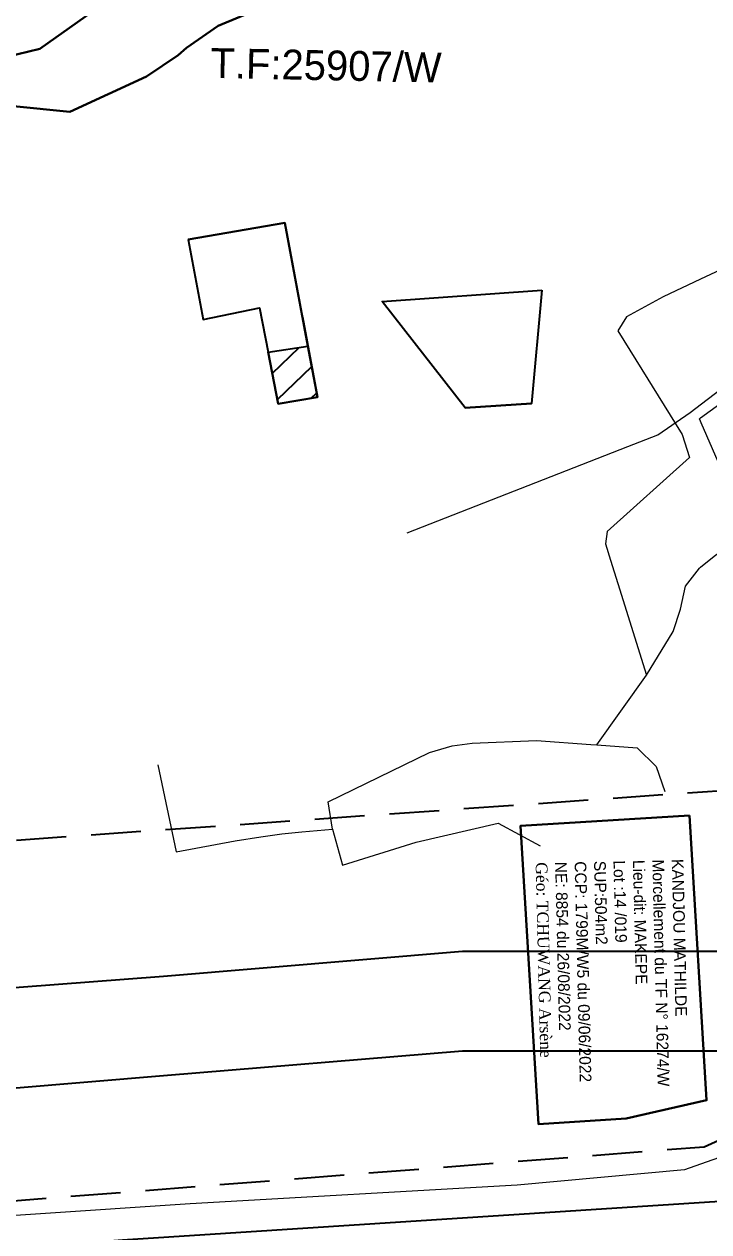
# Model space of a CAD drawing. Header units: millimetres. Extents: x 579832 to 917290, y 449831 to 1452191.
# Drawn here: x 582932.1 to 583000.8, y 451441.8 to 451563.1 of the extents above; entities that cross this region are included whole.
import ezdxf
from ezdxf.enums import TextEntityAlignment as Align

# ---------------------------------------------------------------- set-up
doc = ezdxf.new("R2010")
doc.units = ezdxf.units.MM
doc.header["$LTSCALE"] = 10
doc.linetypes.add('DASHED', pattern=[0.75, 0.5, -0.25])
for name, color, linetype, lineweight in [('cH2O_intermitent', 140, 'Continuous', 30), ('drains_fossés', 120, 'Continuous', 20), ('Roads_others', 24, 'Continuous', 9)]:
    doc.layers.add(name, color=color, linetype=linetype, lineweight=lineweight)
for name, color, linetype in [('drain nouveau', 6, 'Continuous'), ('end maj 26 02 2021', 7, 'Continuous'), ('Parcelle MAJ', 6, 'Continuous'), ('TableauDePoints', 7, 'Continuous'), ('TRACKS', 3, 'Continuous'), ('VOIRIES_7M5', 7, 'Continuous')]:
    doc.layers.add(name, color=color, linetype=linetype)
doc.styles.add('STYLE3', font='tt0012m_.ttf', dxfattribs={"height": 13})
pattern_1 = [(43.84733985, (-8963.0671, 11813.5945), (-1.5586633845, 1.622673243), [])]

msp = doc.modelspace()

# ---------------------------------------------------------------- hatches: boundary and pattern name
h = msp.add_hatch()
h.set_pattern_fill('BAT_NORM', scale=3, angle=-1.1527, style=0)
h.set_pattern_definition(pattern_1)
h.paths.add_polyline_path([(582956.6, 451530.14), (582960.6, 451530.72), (582961.56, 451525.63), (582957.62, 451524.96)])
h = msp.add_hatch()
h.set_pattern_fill('BAT_NORM', scale=3, angle=-1.1527, style=0)
h.set_pattern_definition(pattern_1)
h.paths.add_polyline_path([(582956.6, 451530.14), (582960.6, 451530.72), (582961.56, 451525.63), (582957.62, 451524.96)])

# ---------------------------------------------------------------- linework, layer by layer
at = {"color": 7}
msp.add_line((582958.28, 451543.11), (582960.07, 451533.58), dxfattribs=at)
msp.add_line((582958.28, 451543.11), (582960.07, 451533.58), dxfattribs=at)
at = {"color": 5}
for p, q in [((582948.59, 451541.44), (582950.09, 451533.4)), ((582948.59, 451541.44), (582950.09, 451533.4)), ((582950.09, 451533.4), (582955.75, 451534.57)), ((582950.09, 451533.4), (582955.75, 451534.57)), ((582960.05, 451533.68), (582961.56, 451525.63)), ((582960.05, 451533.68), (582961.56, 451525.63))]:
    msp.add_line(p, q, dxfattribs=at)
at = {"color": 5, "flags": 128}
for points in [[(582948.59, 451541.44), (582958.28, 451543.11)], [(582948.59, 451541.44), (582958.28, 451543.11)], [(582955.75, 451534.57), (582956.6, 451530.14), (582957.62, 451524.96)], [(582955.75, 451534.57), (582956.6, 451530.14), (582957.62, 451524.96)], [(582956.6, 451530.14), (582960.6, 451530.72)], [(582956.6, 451530.14), (582960.6, 451530.72)], [(582957.62, 451524.96), (582961.56, 451525.63)], [(582957.62, 451524.96), (582961.56, 451525.63)], [(582976.39, 451524.53), (582983.03, 451524.97)], [(582976.39, 451524.53), (582983.03, 451524.97)]]:
    msp.add_lwpolyline(points, dxfattribs=at)
at = {"color": 7, "flags": 128}
for points in [[(582948.59, 451541.44), (582950.09, 451533.4), (582955.75, 451534.57), (582956.6, 451530.14), (582957.62, 451524.96), (582961.56, 451525.63), (582960.6, 451530.72), (582958.28, 451543.11)], [(582948.59, 451541.44), (582950.09, 451533.4), (582955.75, 451534.57), (582956.6, 451530.14), (582957.62, 451524.96), (582961.56, 451525.63), (582960.6, 451530.72), (582958.28, 451543.11)], [(582956.6, 451530.14), (582960.6, 451530.72), (582961.56, 451525.63), (582957.62, 451524.96)], [(582956.6, 451530.14), (582960.6, 451530.72), (582961.56, 451525.63), (582957.62, 451524.96)]]:
    msp.add_lwpolyline(points, close=True, dxfattribs=at)
msp.add_lwpolyline([(582984.07, 451536.37), (582983.03, 451524.97), (582976.39, 451524.53), (582968.07, 451535.21), (582984.07, 451536.37)], dxfattribs=at)
msp.add_lwpolyline([(582984.07, 451536.37), (582983.03, 451524.97), (582976.39, 451524.53), (582968.07, 451535.21), (582984.07, 451536.37)], dxfattribs=at)
at = {"color": 7, "start_tangent": (-0.926082, 0.377321)}
msp.add_spline([(583557.66, 451862.83), (583505.31, 451833.89), (583395.95, 451826.22), (583268.75, 451825.46), (583255.02, 451823.47), (583225.69, 451797.96), (583176.33, 451769.14), (583135.53, 451733.73), (583020.52, 451647.21), (583013.36, 451642.64), (582927.16, 451581.29), (582848.14, 451564.53), (582742.55, 451535.93), (582737.22, 451534.15), (582651.6, 451456.74), (582638.85, 451458.5)], degree=3, dxfattribs=at)
msp.add_spline([(583557.66, 451862.83), (583505.31, 451833.89), (583395.95, 451826.22), (583268.75, 451825.46), (583255.02, 451823.47), (583225.69, 451797.96), (583176.33, 451769.14), (583135.53, 451733.73), (583020.52, 451647.21), (583013.36, 451642.64), (582927.16, 451581.29), (582848.14, 451564.53), (582742.55, 451535.93), (582737.22, 451534.15), (582651.6, 451456.74), (582638.85, 451458.5)], degree=3, dxfattribs=at)
at = {"layer": 'cH2O_intermitent'}
msp.add_lwpolyline([(582955.96, 451564.7), (582951.6, 451562.89), (582948.43, 451560.69), (582947.57, 451559.95), (582944.4, 451557.81), (582936.7, 451554.28), (582919.74, 451555.97), (582901.43, 451564.57)], dxfattribs=at)
msp.add_lwpolyline([(582955.96, 451564.7), (582951.6, 451562.89), (582948.43, 451560.69), (582947.57, 451559.95), (582944.4, 451557.81), (582936.7, 451554.28), (582919.74, 451555.97), (582901.43, 451564.57)], dxfattribs=at)
at = {"layer": 'drain nouveau', "color": 7, "lineweight": 30}
for p, q in [((583106.73, 451683.17), (582933.7, 451560.6)), ((583106.73, 451683.17), (582933.7, 451560.6)), ((582933.7, 451560.6), (582753.84, 451516.86)), ((582933.7, 451560.6), (582753.84, 451516.86))]:
    msp.add_line(p, q, dxfattribs=at)
at = {"layer": 'drains_fossés'}
for p, q in [((582991.69, 451532.28), (582998.17, 451521.88)), ((582991.69, 451532.28), (582998.17, 451521.88)), ((582989.58, 451490.69), (582994.58, 451497.69)), ((582989.58, 451490.69), (582994.58, 451497.69)), ((582945.55, 451488.71), (582947.37, 451479.97)), ((582945.55, 451488.71), (582947.37, 451479.97))]:
    msp.add_line(p, q, dxfattribs=at)
for points in [[(583018.84, 451548.07), (583006.6, 451540.53), (583000, 451537.45), (582996.24, 451535.7), (582992.57, 451533.68), (582991.69, 451532.28)], [(583018.84, 451548.07), (583006.6, 451540.53), (583000, 451537.45), (582996.24, 451535.7), (582992.57, 451533.68), (582991.69, 451532.28)], [(583000.07, 451523.03), (583000, 451523.19), (582999.89, 451523.44), (583000, 451523.53), (583002.92, 451525.66), (583004.98, 451526.44), (583007.46, 451526.53), (583009.48, 451525.87)], [(583000.07, 451523.03), (583000, 451523.19), (582999.89, 451523.44), (583000, 451523.53), (583002.92, 451525.66), (583004.98, 451526.44), (583007.46, 451526.53), (583009.48, 451525.87)], [(582994.58, 451497.69), (582997.25, 451502.07), (582997.98, 451504.31), (582998.49, 451506.63), (582999.89, 451508.44), (583000, 451508.54), (583001.35, 451509.65), (583003.62, 451511.29), (583004.62, 451512.13), (583004.9, 451513.9), (583003.82, 451516.25), (583001.78, 451519.13), (583000.07, 451523.03)], [(582994.58, 451497.69), (582997.25, 451502.07), (582997.98, 451504.31), (582998.49, 451506.63), (582999.89, 451508.44), (583000, 451508.54), (583001.35, 451509.65), (583003.62, 451511.29), (583004.62, 451512.13), (583004.9, 451513.9), (583003.82, 451516.25), (583001.78, 451519.13), (583000.07, 451523.03)], [(582998.17, 451521.88), (582998.9, 451519.56), (582990.62, 451512.12), (582990.47, 451510.88), (582990.96, 451509.25), (582991.69, 451506.9), (582994.58, 451497.69)], [(582998.17, 451521.88), (582998.9, 451519.56), (582990.62, 451512.12), (582990.47, 451510.88), (582990.96, 451509.25), (582991.69, 451506.9), (582994.58, 451497.69)], [(582963.07, 451482.22), (582962.62, 451484.98), (582972.79, 451489.93), (582975.07, 451490.61), (582977.07, 451490.87), (582983.55, 451491.13), (582988.99, 451490.73), (582989.58, 451490.69)], [(582963.07, 451482.22), (582962.62, 451484.98), (582972.79, 451489.93), (582975.07, 451490.61), (582977.07, 451490.87), (582983.55, 451491.13), (582988.99, 451490.73), (582989.58, 451490.69)], [(582989.58, 451490.69), (582993.65, 451490.39), (582995.56, 451488.54), (582996.4, 451486.02)], [(582989.58, 451490.69), (582993.65, 451490.39), (582995.56, 451488.54), (582996.4, 451486.02)], [(582947.37, 451479.97), (582953.31, 451481.07), (582955.88, 451481.45), (582957.99, 451481.78), (582959.99, 451481.96), (582963.07, 451482.22)], [(582947.37, 451479.97), (582953.31, 451481.07), (582955.88, 451481.45), (582957.99, 451481.78), (582959.99, 451481.96), (582963.07, 451482.22)], [(582963.07, 451482.22), (582964.07, 451478.63), (582971.47, 451480.94), (582979.69, 451482.84), (582983.9, 451480.57)], [(582963.07, 451482.22), (582964.07, 451478.63), (582971.47, 451480.94), (582979.69, 451482.84), (582983.9, 451480.57)], [(583040.11, 451476.37), (583019.39, 451457.49), (583016.52, 451455.14), (583011.61, 451452.67), (583000.01, 451448.59), (582998.4, 451448.03), (582981.59, 451446.49), (582948.78, 451444.6), (582917.73, 451442.55), (582908.76, 451441.94)], [(583040.11, 451476.37), (583019.39, 451457.49), (583016.52, 451455.14), (583011.61, 451452.67), (583000.01, 451448.59), (582998.4, 451448.03), (582981.59, 451446.49), (582948.78, 451444.6), (582917.73, 451442.55), (582908.76, 451441.94)]]:
    msp.add_lwpolyline(points, dxfattribs=at)
at = {"layer": 'end maj 26 02 2021', "flags": 128}
for points in [[(582773.61, 451424.99), (582781.11, 451419.99), (582786.11, 451419.99), (582793.61, 451422.49), (582796.11, 451427.49), (582806.11, 451434.99), (582813.61, 451442.49), (582828.61, 451449.99), (582843.61, 451457.49), (582853.61, 451459.99), (582861.11, 451462.49), (582873.61, 451462.49), (582901.11, 451464.99), (582913.61, 451464.99), (582946.11, 451467.49), (582976.11, 451469.99), (583006.11, 451469.99), (583026.11, 451469.99)], [(582773.61, 451424.99), (582781.11, 451419.99), (582786.11, 451419.99), (582793.61, 451422.49), (582796.11, 451427.49), (582806.11, 451434.99), (582813.61, 451442.49), (582828.61, 451449.99), (582843.61, 451457.49), (582853.61, 451459.99), (582861.11, 451462.49), (582873.61, 451462.49), (582901.11, 451464.99), (582913.61, 451464.99), (582946.11, 451467.49), (582976.11, 451469.99), (583006.11, 451469.99), (583026.11, 451469.99)], [(582773.61, 451424.99), (582781.11, 451419.99), (582786.11, 451419.99), (582793.61, 451422.49), (582796.11, 451427.49), (582806.11, 451434.99), (582813.61, 451442.49), (582828.61, 451449.99), (582843.61, 451457.49), (582853.61, 451459.99), (582861.11, 451462.49), (582873.61, 451462.49), (582901.11, 451464.99), (582913.61, 451464.99), (582946.11, 451467.49), (582976.11, 451469.99), (583006.11, 451469.99), (583026.11, 451469.99)], [(582773.61, 451424.99), (582781.11, 451419.99), (582786.11, 451419.99), (582793.61, 451422.49), (582796.11, 451427.49), (582806.11, 451434.99), (582813.61, 451442.49), (582828.61, 451449.99), (582843.61, 451457.49), (582853.61, 451459.99), (582861.11, 451462.49), (582873.61, 451462.49), (582901.11, 451464.99), (582913.61, 451464.99), (582946.11, 451467.49), (582976.11, 451469.99), (583006.11, 451469.99), (583026.11, 451469.99)], [(582798.61, 451397.49), (582798.61, 451404.99), (582798.61, 451412.49), (582801.11, 451417.49), (582813.61, 451429.99), (582821.11, 451434.99), (582838.61, 451444.99), (582848.61, 451449.99), (582853.61, 451449.99), (582863.61, 451452.49), (582873.61, 451452.49), (582901.11, 451454.99), (582916.11, 451454.99), (582946.11, 451457.49), (582976.11, 451459.99), (583006.11, 451459.99), (583026.11, 451462.49)], [(582798.61, 451397.49), (582798.61, 451404.99), (582798.61, 451412.49), (582801.11, 451417.49), (582813.61, 451429.99), (582821.11, 451434.99), (582838.61, 451444.99), (582848.61, 451449.99), (582853.61, 451449.99), (582863.61, 451452.49), (582873.61, 451452.49), (582901.11, 451454.99), (582916.11, 451454.99), (582946.11, 451457.49), (582976.11, 451459.99), (583006.11, 451459.99), (583026.11, 451462.49)], [(582798.61, 451397.49), (582798.61, 451404.99), (582798.61, 451412.49), (582801.11, 451417.49), (582813.61, 451429.99), (582821.11, 451434.99), (582838.61, 451444.99), (582848.61, 451449.99), (582853.61, 451449.99), (582863.61, 451452.49), (582873.61, 451452.49), (582901.11, 451454.99), (582916.11, 451454.99), (582946.11, 451457.49), (582976.11, 451459.99), (583006.11, 451459.99), (583026.11, 451462.49)], [(582798.61, 451397.49), (582798.61, 451404.99), (582798.61, 451412.49), (582801.11, 451417.49), (582813.61, 451429.99), (582821.11, 451434.99), (582838.61, 451444.99), (582848.61, 451449.99), (582853.61, 451449.99), (582863.61, 451452.49), (582873.61, 451452.49), (582901.11, 451454.99), (582916.11, 451454.99), (582946.11, 451457.49), (582976.11, 451459.99), (583006.11, 451459.99), (583026.11, 451462.49)]]:
    msp.add_lwpolyline(points, dxfattribs=at)
at = {"layer": 'Parcelle MAJ', "color": 6, "lineweight": 30, "flags": 128}
msp.add_lwpolyline([(582998.89, 451483.6), (583000.6, 451455.01), (582992.52, 451453.17), (582983.73, 451452.63), (582981.92, 451482.57)], close=True, dxfattribs=at)
msp.add_lwpolyline([(582998.89, 451483.6), (583000.6, 451455.01), (582992.52, 451453.17), (582983.73, 451452.63), (582981.92, 451482.57)], close=True, dxfattribs=at)
msp.add_lwpolyline([(582998.89, 451483.6), (583000.6, 451455.01), (582992.52, 451453.17), (582983.73, 451452.63), (582981.92, 451482.57)], close=True, dxfattribs=at)
msp.add_lwpolyline([(582998.89, 451483.6), (583000.6, 451455.01), (582992.52, 451453.17), (582983.73, 451452.63), (582981.92, 451482.57)], close=True, dxfattribs=at)
msp.add_lwpolyline([(582998.89, 451483.6), (583000.6, 451455.01), (582992.52, 451453.17), (582983.73, 451452.63), (582981.92, 451482.57)], close=True, dxfattribs=at)
msp.add_lwpolyline([(582998.89, 451483.6), (583000.6, 451455.01), (582992.52, 451453.17), (582983.73, 451452.63), (582981.92, 451482.57)], close=True, dxfattribs=at)
at = {"layer": 'Roads_others'}
msp.add_lwpolyline([(582970.55, 451511.99), (582992.72, 451520.66), (582995.7, 451521.84), (582998.97, 451524.07), (583065.32, 451574.85), (583068.74, 451575.81), (583072.32, 451575.74), (583075.96, 451574.93), (583118.89, 451533.45)], dxfattribs=at)
msp.add_lwpolyline([(582970.55, 451511.99), (582992.72, 451520.66), (582995.7, 451521.84), (582998.97, 451524.07), (583065.32, 451574.85), (583068.74, 451575.81), (583072.32, 451575.74), (583075.96, 451574.93), (583118.89, 451533.45)], dxfattribs=at)
at = {"layer": 'TRACKS'}
msp.add_polyline3d([(582778.28, 451358.41, 16.06), (582776, 451361, 16), (582780, 451406, 16), (582825, 451432, 17.92), (582942, 451441, 19.36), (583019, 451446, 18.88), (583052, 451464, 21.77), (583112, 451522, 25.61), (583151, 451560, 28.98), (583192, 451599, 32.34), (583268, 451670, 30.42), (583335, 451729, 30.9), (583374, 451746, 30.9), (583441, 451742, 34.74), (583515, 451738, 33.78), (583560, 451718, 34.26), (583574, 451705, 35.23), (583607, 451692, 36.19), (583661, 451688, 35.71), (583666, 451690, 35.71), (583659, 451706, 35.23), (583641, 451729, 33.3), (583618, 451755, 31.86), (583616.41, 451756.7, 31.71)], dxfattribs=at)
msp.add_polyline3d([(582778.28, 451358.41, 16.06), (582776, 451361, 16), (582780, 451406, 16), (582825, 451432, 17.92), (582942, 451441, 19.36), (583019, 451446, 18.88), (583052, 451464, 21.77), (583112, 451522, 25.61), (583151, 451560, 28.98), (583192, 451599, 32.34), (583268, 451670, 30.42), (583335, 451729, 30.9), (583374, 451746, 30.9), (583441, 451742, 34.74), (583515, 451738, 33.78), (583560, 451718, 34.26), (583574, 451705, 35.23), (583607, 451692, 36.19), (583661, 451688, 35.71), (583666, 451690, 35.71), (583659, 451706, 35.23), (583641, 451729, 33.3), (583618, 451755, 31.86), (583616.41, 451756.7, 31.71)], dxfattribs=at)
at = {"layer": 'VOIRIES_7M5', "linetype": 'DASHED'}
msp.add_lwpolyline([(583550.54, 451859.64), (583559.62, 451812.65), (583621.69, 451770.76), (583594.62, 451698.71), (583544.17, 451750.91), (583338.33, 451759.16), (583101.7, 451540.77), (583085.42, 451558.42), (583011.17, 451486.72), (582756.2, 451468.79), (582727.16, 451494.24), (582746.11, 451525.27), (582927.03, 451569.88), (583260.62, 451811.15), (583480.62, 451812.52)], close=True, dxfattribs=at)
msp.add_lwpolyline([(583550.54, 451859.64), (583559.62, 451812.65), (583621.69, 451770.76), (583594.62, 451698.71), (583544.17, 451750.91), (583338.33, 451759.16), (583101.7, 451540.77), (583085.42, 451558.42), (583011.17, 451486.72), (582756.2, 451468.79), (582727.16, 451494.24), (582746.11, 451525.27), (582927.03, 451569.88), (583260.62, 451811.15), (583480.62, 451812.52)], close=True, dxfattribs=at)
msp.add_lwpolyline([(582772.36, 451416.68), (582778.75, 451421.71), (582791.41, 451428.03), (582801.75, 451432.22), (582815, 451434.47), (582921.87, 451444.2), (583000.36, 451450.35), (583022.09, 451460.12), (583035.56, 451470.37), (583046.24, 451480.91), (583069.52, 451503.37), (583327.83, 451743.67), (583336.06, 451751.45), (583342.09, 451756.07), (583347.84, 451758.29), (583355.97, 451757.68), (583522.81, 451745.7), (583533.97, 451743.78), (583541.66, 451738.22), (583551.82, 451727.67), (583563.61, 451715.07), (583572.02, 451705.88)], dxfattribs=at)
msp.add_lwpolyline([(582772.36, 451416.68), (582778.75, 451421.71), (582791.41, 451428.03), (582801.75, 451432.22), (582815, 451434.47), (582921.87, 451444.2), (583000.36, 451450.35), (583022.09, 451460.12), (583035.56, 451470.37), (583046.24, 451480.91), (583069.52, 451503.37), (583327.83, 451743.67), (583336.06, 451751.45), (583342.09, 451756.07), (583347.84, 451758.29), (583355.97, 451757.68), (583522.81, 451745.7), (583533.97, 451743.78), (583541.66, 451738.22), (583551.82, 451727.67), (583563.61, 451715.07), (583572.02, 451705.88)], dxfattribs=at)
msp.add_lwpolyline([(582772.36, 451416.68), (582778.75, 451421.71), (582791.41, 451428.03), (582801.75, 451432.22), (582815, 451434.47), (582921.87, 451444.2), (583000.36, 451450.35), (583022.09, 451460.12), (583035.56, 451470.37), (583046.24, 451480.91), (583069.52, 451503.37), (583327.83, 451743.67), (583336.06, 451751.45), (583342.09, 451756.07), (583347.84, 451758.29), (583355.97, 451757.68), (583522.81, 451745.7), (583533.97, 451743.78), (583541.66, 451738.22), (583551.82, 451727.67), (583563.61, 451715.07), (583572.02, 451705.88)], dxfattribs=at)
msp.add_lwpolyline([(582772.36, 451416.68), (582778.75, 451421.71), (582791.41, 451428.03), (582801.75, 451432.22), (582815, 451434.47), (582921.87, 451444.2), (583000.36, 451450.35), (583022.09, 451460.12), (583035.56, 451470.37), (583046.24, 451480.91), (583069.52, 451503.37), (583327.83, 451743.67), (583336.06, 451751.45), (583342.09, 451756.07), (583347.84, 451758.29), (583355.97, 451757.68), (583522.81, 451745.7), (583533.97, 451743.78), (583541.66, 451738.22), (583551.82, 451727.67), (583563.61, 451715.07), (583572.02, 451705.88)], dxfattribs=at)

# ---------------------------------------------------------------- texts
at = {"color": 2, "insert": (582998.28, 451479.26), "char_height": 1.1705, "width": 43.0998, "attachment_point": 1, "rotation": 271.369}
msp.add_mtext('\\pt11,12.5,13;{\\C7;KANDJOU MATHILDE}\\P{\\C1;Morcellement du TF N° 16274/W\\P\\ptz;\\C7;Lieu-dit: MAKEPE\\P\\C256;Lot :14 /019\\PSUP:504m2\\PCCP: 1799M/W5 du 09/06/2022\\PNE: 8854 du 26/08/2022\\P\\fTimes New Roman|b0|i0|c186|p18;\\C1;Géo: TCHUWANG Arsène}', dxfattribs=at)
msp.add_mtext('\\pt11,12.5,13;{\\C7;KANDJOU MATHILDE}\\P{\\C1;Morcellement du TF N° 16274/W\\P\\ptz;\\C7;Lieu-dit: MAKEPE\\P\\C256;Lot :14 /019\\PSUP:504m2\\PCCP: 1799M/W5 du 09/06/2022\\PNE: 8854 du 26/08/2022\\P\\fTimes New Roman|b0|i0|c186|p18;\\C1;Géo: TCHUWANG Arsène}', dxfattribs=at)
at = {"layer": 'TableauDePoints', "color": 0, "lineweight": 13, "style": 'STYLE3'}
msp.add_text('T.F:25907/W', height=3, rotation=358.8473, dxfattribs=at).set_placement((582962.42, 451558.94), align=Align.MIDDLE_CENTER)
msp.add_text('T.F:25907/W', height=3, rotation=358.8473, dxfattribs=at).set_placement((582962.42, 451558.94), align=Align.MIDDLE_CENTER)

doc.saveas('drawing.dxf')
